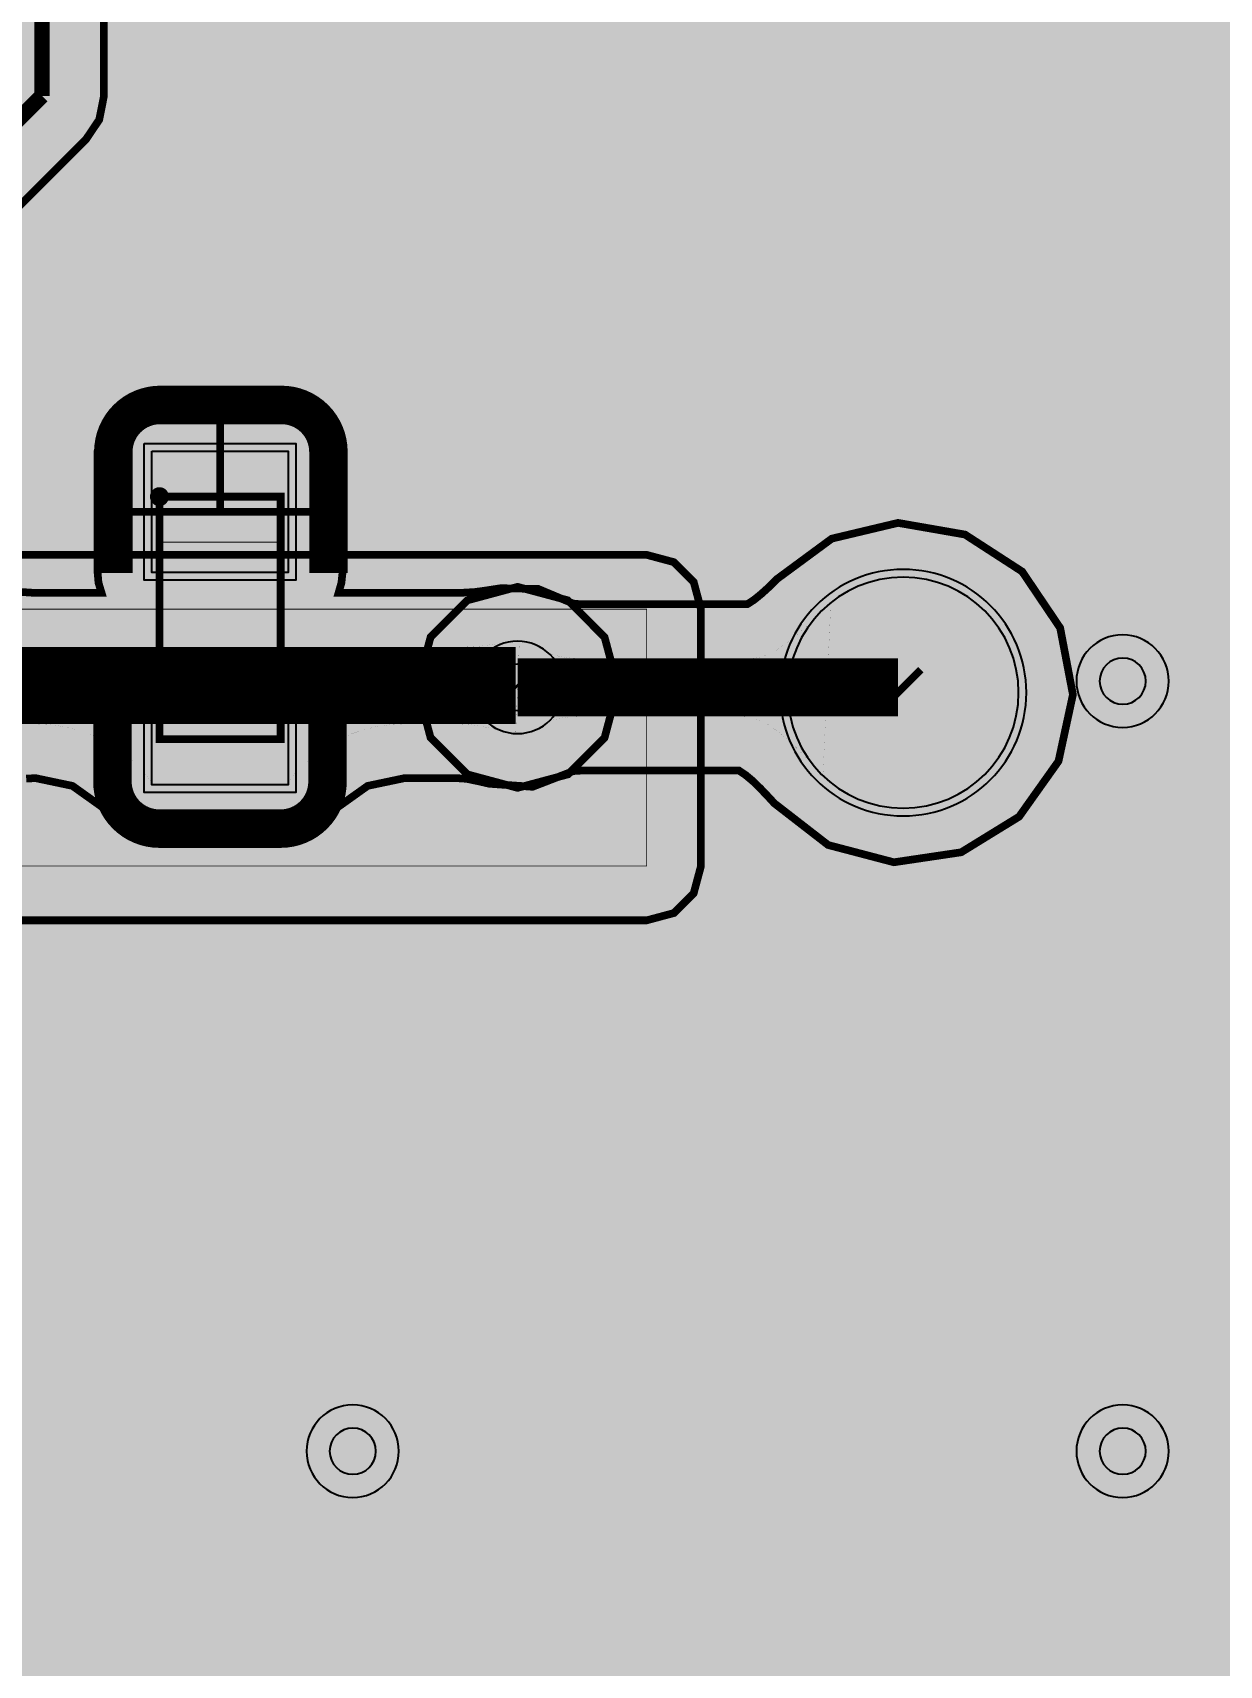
# Model space of a CAD drawing. Header units: millimetres. Extents: x 0 to 100, y -100 to 0.
# Drawn here: x 79.47 to 87.3, y -27.12 to -16.35 of the extents above; entities that cross this region are included whole.
import ezdxf

# ---------------------------------------------------------------- set-up
doc = ezdxf.new("R2010")
doc.units = ezdxf.units.MM
doc.header["$MEASUREMENT"] = 0
for name, color, linetype, true_color in [('Bottom-Layer', 7, 'Continuous', 0x0000ff), ('Component-Marking-Layer', 7, 'Continuous', 0x66ffcc), ('Component-Shape-Layer', 7, 'Continuous', 0x00cccc), ('Hole-Layer', 7, 'Continuous', 0x222222), ('Inner1', 7, 'Continuous', 0x999966), ('Inner2', 7, 'Continuous', 0x008000), ('Multi-Layer', 7, 'Continuous', 0xc0c0c0), ('Pin-Soldering-Layer', 7, 'Continuous', 0xcc9999), ('Top-Layer', 7, 'Continuous', 0xff0000), ('Top-Paste-Mask-Layer', 7, 'Continuous', 0x808080), ('Top-Silkscreen-Layer', 7, 'Continuous', 0xffcc00), ('Top-Solder-Mask-Layer', 7, 'Continuous', 0x800080)]:
    doc.layers.add(name, color=color, linetype=linetype, true_color=true_color)

msp = doc.modelspace()

# ---------------------------------------------------------------- hatches: boundary and pattern name
at = {"layer": 'Bottom-Layer'}
for points in [[(99.642, -0.358), (99.642, -99.642), (0.358, -99.642), (0.358, -0.358)], [(82.01, -20.666), (82.099, -20.998), (82.342, -21.24), (82.673, -21.329), (83.005, -21.24), (83.247, -20.998), (83.336, -20.666), (83.247, -20.335), (83.005, -20.092), (82.673, -20.003), (82.342, -20.092), (82.099, -20.335)]]:
    msp.add_hatch(color=256, dxfattribs=at).paths.add_polyline_path(points)
at = {"layer": 'Component-Marking-Layer'}
msp.add_hatch(color=256, dxfattribs=at).paths.add_polyline_path([(80.25, -19.408, 1), (80.37, -19.408, 1)])
msp.add_hatch(color=256, dxfattribs=at).paths.add_polyline_path([(80.25, -19.408, 1), (80.37, -19.408, 1)])
at = {"layer": 'Inner1'}
for points in [[(99.642, -0.358), (99.642, -99.642), (0.358, -99.642), (0.358, -0.358)], [(47.921, -18.768), (47.865, -18.72), (47.553, -18.575), (47.213, -18.623), (46.953, -18.848), (46.856, -19.177), (46.953, -19.507), (47.213, -19.731), (47.553, -19.779), (47.865, -19.634), (47.921, -19.586), (48.768, -19.586), (48.925, -19.555), (49.057, -19.466), (55.555, -12.968), (55.545, -13.021), (55.541, -13.074), (55.541, -13.288), (55.493, -13.344), (55.349, -13.655), (55.397, -13.995), (55.621, -14.256), (55.951, -14.353), (56.28, -14.256), (56.504, -13.995), (56.552, -13.655), (56.408, -13.344), (56.36, -13.288), (56.36, -13.243), (59.355, -10.248), (59.374, -10.25), (59.414, -10.257), (59.454, -10.262), (56.931, -12.785), (56.843, -12.917), (56.811, -13.074), (56.811, -13.288), (56.763, -13.344), (56.619, -13.655), (56.667, -13.995), (56.891, -14.256), (57.221, -14.353), (57.55, -14.256), (57.774, -13.995), (57.822, -13.655), (57.678, -13.344), (57.63, -13.288), (57.63, -13.243), (60.625, -10.248), (60.644, -10.25), (61.008, -10.234), (61.323, -10.052), (61.519, -9.744), (61.549, -9.381), (61.408, -9.045), (70.582, -9.045), (74.68, -13.143), (74.38, -13.174), (74.131, -13.345), (73.996, -13.614), (74.006, -13.915), (74.16, -14.174), (74.419, -14.328), (74.72, -14.338), (74.989, -14.203), (75.16, -13.954), (75.191, -13.654), (75.248, -13.711), (75.253, -13.784), (75.359, -14.089), (75.606, -14.297), (75.925, -14.349), (76.225, -14.231), (76.422, -13.975), (76.461, -13.654), (76.518, -13.711), (76.523, -13.784), (76.629, -14.089), (76.876, -14.297), (77.195, -14.349), (77.495, -14.231), (77.692, -13.975), (77.731, -13.654), (77.788, -13.711), (77.793, -13.784), (77.87, -14.043), (78.051, -14.243), (78.302, -14.345), (78.571, -14.328), (78.807, -14.196), (78.962, -13.975), (79.126, -14.139), (79.126, -16.595), (77.156, -18.565), (77.082, -18.57), (76.76, -18.689), (76.553, -18.963), (76.528, -19.305), (76.692, -19.607), (76.994, -19.771), (77.336, -19.746), (77.611, -19.539), (77.729, -19.217), (77.734, -19.143), (79.824, -17.053), (79.913, -16.921), (79.944, -16.764), (79.944, -13.97), (79.913, -13.814), (79.824, -13.681), (72.712, -6.569), (72.58, -6.48), (72.423, -6.449), (55.721, -6.449), (55.565, -6.48), (55.432, -6.569), (55.248, -6.753), (55.229, -6.751), (54.931, -6.75), (54.655, -6.864), (54.444, -7.075), (54.169, -6.826), (53.809, -6.736), (53.449, -6.826), (53.174, -7.075), (52.899, -6.826), (52.539, -6.736), (52.179, -6.826), (51.904, -7.075), (51.629, -6.826), (51.269, -6.736), (50.909, -6.826), (50.634, -7.075), (50.359, -6.826), (49.999, -6.736), (49.639, -6.826), (49.364, -7.075), (49.089, -6.826), (48.729, -6.736), (48.369, -6.826), (48.094, -7.075), (47.819, -6.826), (47.459, -6.736), (47.099, -6.826), (46.824, -7.075), (46.549, -6.826), (46.189, -6.736), (45.829, -6.826), (45.554, -7.075), (45.279, -6.826), (44.919, -6.736), (44.559, -6.826), (44.284, -7.075), (44.009, -6.826), (43.649, -6.736), (43.289, -6.826), (43.014, -7.075), (42.739, -6.826), (42.379, -6.736), (42.019, -6.826), (41.744, -7.075), (41.469, -6.826), (41.109, -6.736), (40.749, -6.826), (40.474, -7.075), (40.199, -6.826), (39.839, -6.736), (39.479, -6.826), (39.204, -7.075), (38.915, -6.819), (38.538, -6.737), (38.169, -6.849), (37.902, -7.127), (37.804, -7.501), (37.902, -7.874), (38.169, -8.152), (38.538, -8.264), (38.915, -8.182), (39.204, -7.926), (39.479, -8.175), (39.839, -8.265), (40.199, -8.175), (40.474, -7.926), (40.749, -8.175), (41.109, -8.265), (41.469, -8.175), (41.744, -7.926), (42.019, -8.175), (42.379, -8.265), (42.739, -8.175), (43.014, -7.926), (43.289, -8.175), (43.649, -8.265), (44.009, -8.175), (44.284, -7.926), (44.559, -8.175), (44.919, -8.265), (45.279, -8.175), (45.554, -7.926), (45.829, -8.175), (46.189, -8.265), (46.549, -8.175), (46.824, -7.926), (47.099, -8.175), (47.459, -8.265), (47.819, -8.175), (48.094, -7.926), (48.369, -8.175), (48.729, -8.265), (49.089, -8.175), (49.364, -7.926), (49.639, -8.175), (49.999, -8.265), (50.359, -8.175), (50.634, -7.926), (50.845, -8.137), (51.121, -8.251), (51.419, -8.25), (51.438, -8.248), (51.926, -8.736), (51.554, -8.821), (51.269, -9.075), (50.994, -8.826), (50.634, -8.736), (50.274, -8.826), (49.999, -9.075), (49.724, -8.826), (49.364, -8.736), (49.004, -8.826), (48.729, -9.075), (48.454, -8.826), (48.094, -8.736), (47.734, -8.826), (47.459, -9.075), (47.184, -8.826), (46.824, -8.736), (46.464, -8.826), (46.189, -9.075), (45.914, -8.826), (45.554, -8.736), (45.194, -8.826), (44.919, -9.075), (44.644, -8.826), (44.284, -8.736), (43.924, -8.826), (43.649, -9.075), (43.374, -8.826), (43.014, -8.736), (42.654, -8.826), (42.379, -9.075), (42.104, -8.826), (41.744, -8.736), (41.384, -8.826), (41.109, -9.075), (40.834, -8.826), (40.474, -8.736), (40.114, -8.826), (39.839, -9.075), (39.563, -8.826), (39.203, -8.736), (38.843, -8.827), (38.568, -9.077), (38.556, -9.091), (30.536, -9.091), (30.38, -9.123), (30.247, -9.211), (26.326, -13.132), (26.253, -13.138), (25.93, -13.256), (25.723, -13.53), (25.698, -13.873), (25.862, -14.174), (26.164, -14.339), (26.507, -14.314), (26.781, -14.107), (26.899, -13.784), (26.905, -13.711), (26.961, -13.654), (27, -13.975), (27.197, -14.231), (27.498, -14.349), (27.816, -14.297), (28.063, -14.089), (28.169, -13.784), (28.175, -13.711), (28.231, -13.654), (28.27, -13.975), (28.467, -14.231), (28.768, -14.349), (29.086, -14.297), (29.333, -14.089), (29.439, -13.784), (29.445, -13.711), (29.501, -13.654), (29.54, -13.975), (29.737, -14.231), (30.038, -14.349), (30.356, -14.297), (30.603, -14.089), (30.709, -13.784), (30.715, -13.711), (30.771, -13.654), (30.81, -13.975), (31.007, -14.231), (31.308, -14.349), (31.626, -14.297), (31.873, -14.089), (31.979, -13.784), (31.985, -13.711), (32.041, -13.654), (32.08, -13.975), (32.277, -14.231), (32.578, -14.349), (32.896, -14.297), (33.143, -14.089), (33.249, -13.784), (33.255, -13.711), (33.311, -13.654), (33.35, -13.975), (33.547, -14.231), (33.848, -14.349), (34.166, -14.297), (34.413, -14.089), (34.519, -13.784), (34.525, -13.711), (36.092, -12.143), (39.098, -12.143), (32.722, -18.519), (32.4, -18.56), (32.136, -18.75), (31.993, -19.042), (32.007, -19.367), (32.174, -19.646), (32.453, -19.812), (32.778, -19.826), (33.07, -19.684), (33.26, -19.42), (33.301, -19.097), (40.051, -12.347), (41.94, -12.347), (41.155, -13.132), (41.082, -13.138), (40.759, -13.256), (40.552, -13.53), (40.527, -13.873), (40.692, -14.174), (40.993, -14.339), (41.336, -14.314), (41.61, -14.107), (41.728, -13.784), (41.734, -13.711), (41.79, -13.654), (41.829, -13.975), (42.026, -14.231), (42.327, -14.349), (42.645, -14.297), (42.892, -14.089), (42.998, -13.784), (43.004, -13.711), (43.06, -13.654), (43.099, -13.975), (43.296, -14.231), (43.597, -14.349), (43.915, -14.297), (44.162, -14.089), (44.268, -13.784), (44.274, -13.711), (44.33, -13.654), (44.369, -13.975), (44.566, -14.231), (44.867, -14.349), (45.185, -14.297), (45.432, -14.089), (45.538, -13.784), (45.544, -13.711), (45.6, -13.654), (45.639, -13.975), (45.836, -14.231), (46.137, -14.349), (46.455, -14.297), (46.702, -14.089), (46.808, -13.784), (46.814, -13.711), (46.87, -13.654), (46.909, -13.975), (47.106, -14.231), (47.407, -14.349), (47.725, -14.297), (47.972, -14.089), (48.078, -13.784), (48.084, -13.711), (48.094, -13.701), (48.135, -13.701), (48.165, -13.937), (48.282, -14.143), (48.471, -14.289), (48.7, -14.351), (48.936, -14.321), (49.142, -14.202), (49.198, -14.154), (52.74, -14.154), (52.897, -14.122), (53.029, -14.034), (56.815, -10.248), (56.834, -10.25), (56.973, -10.265), (57.113, -10.254), (48.599, -18.768)], [(82.01, -20.666), (82.099, -20.998), (82.342, -21.24), (82.673, -21.329), (83.005, -21.24), (83.247, -20.998), (83.336, -20.666), (83.247, -20.335), (83.005, -20.092), (82.673, -20.003), (82.342, -20.092), (82.099, -20.335)]]:
    msp.add_hatch(color=256, dxfattribs=at).paths.add_polyline_path(points)
at = {"layer": 'Inner2'}
for points in [[(99.642, -0.358), (99.642, -99.642), (0.358, -99.642), (0.358, -0.358)], [(20.15, -80.477), (21.845, -80.477), (22.084, -80.385), (22.201, -80.158), (22.396, -80.158), (22.262, -80.424), (22.257, -80.721), (22.384, -80.991), (22.615, -81.178), (22.906, -81.245), (23.196, -81.178), (23.427, -80.991), (23.554, -80.721), (23.55, -80.424), (23.416, -80.158), (52.054, -80.158), (51.92, -80.424), (51.915, -80.721), (52.042, -80.991), (52.274, -81.178), (52.564, -81.245), (52.854, -81.178), (53.085, -80.991), (53.212, -80.721), (53.208, -80.424), (53.074, -80.158), (66.883, -80.158), (66.749, -80.424), (66.744, -80.721), (66.871, -80.991), (67.103, -81.178), (67.393, -81.245), (67.683, -81.178), (67.914, -80.991), (68.041, -80.721), (68.037, -80.424), (67.903, -80.158), (75.335, -80.158), (75.443, -80.22), (75.565, -80.241), (85.725, -80.241), (85.904, -80.193), (86.035, -80.062), (86.083, -79.883), (86.083, -70.57), (86.153, -70.407), (86.176, -70.231), (86.153, -70.056), (86.083, -69.893), (86.083, -68.072), (86.035, -67.893), (85.904, -67.762), (85.725, -67.714), (75.565, -67.714), (75.386, -67.762), (75.255, -67.893), (75.207, -68.072), (75.207, -77.747), (22.203, -77.747), (22.203, -22.203), (83.525, -22.203), (83.704, -22.155), (83.835, -22.024), (83.883, -21.845), (83.883, -20.15), (83.835, -19.971), (83.704, -19.84), (83.525, -19.792), (32.89, -19.792), (33.176, -19.571), (33.303, -19.233), (33.235, -18.878), (32.99, -18.612), (32.643, -18.514), (32.295, -18.612), (32.05, -18.878), (31.982, -19.233), (32.109, -19.571), (32.395, -19.792), (22.203, -19.792), (22.203, -17.302), (22.155, -17.123), (22.024, -16.992), (21.845, -16.944), (21.082, -16.944), (20.752, -16.856), (20.422, -16.944), (20.15, -16.944), (19.971, -16.992), (19.84, -17.123), (19.792, -17.302), (19.792, -22.869), (19.6, -22.591), (19.288, -22.459), (18.955, -22.514), (18.702, -22.738), (18.608, -23.063), (18.702, -23.388), (18.955, -23.612), (19.288, -23.667), (19.6, -23.534), (19.792, -23.256), (19.792, -67.356), (19.6, -67.078), (19.288, -66.946), (18.955, -67.001), (18.702, -67.225), (18.608, -67.55), (18.702, -67.875), (18.955, -68.099), (19.288, -68.154), (19.6, -68.021), (19.792, -67.743), (19.792, -77.747), (16.891, -77.747), (16.712, -77.795), (16.581, -77.926), (16.533, -78.105), (16.533, -79.8), (16.581, -79.979), (16.712, -80.11), (16.891, -80.158), (19.794, -80.158), (19.911, -80.385)], [(83.525, -20.15), (83.525, -21.845), (20.455, -21.845), (20.455, -20.15)]]:
    msp.add_hatch(color=256, dxfattribs=at).paths.add_polyline_path(points)
at = {"layer": 'Pin-Soldering-Layer'}
for points in [[(80.31, -19.408), (81.11, -19.408), (81.11, -19.708), (80.31, -19.708)], [(80.31, -19.408), (81.11, -19.408), (81.11, -19.708), (80.31, -19.708)], [(80.31, -21.008), (80.31, -20.708), (81.11, -20.708), (81.11, -21.008)], [(80.31, -21.008), (80.31, -20.708), (81.11, -20.708), (81.11, -21.008)]]:
    msp.add_hatch(color=256, dxfattribs=at).paths.add_polyline_path(points)
at = {"layer": 'Top-Layer'}
for points in [[(99.642, -0.358), (99.642, -99.642), (0.358, -99.642), (0.358, -0.358)], [(80.26, -19.108), (81.16, -19.108), (81.16, -19.908), (80.26, -19.908)], [(84.455, -20.701, 1), (85.979, -20.701, 1)], [(80.26, -20.508), (81.16, -20.508), (81.16, -21.308), (80.26, -21.308)]]:
    msp.add_hatch(color=256, dxfattribs=at).paths.add_polyline_path(points)
at = {"layer": 'Top-Paste-Mask-Layer'}
for points in [[(80.26, -19.108), (81.16, -19.108), (81.16, -19.908), (80.26, -19.908)], [(84.455, -20.701, 1), (85.979, -20.701, 1)], [(80.26, -20.508), (81.16, -20.508), (81.16, -21.308), (80.26, -21.308)]]:
    msp.add_hatch(color=256, dxfattribs=at).paths.add_polyline_path(points)
at = {"layer": 'Top-Solder-Mask-Layer'}
for points in [[(80.209, -19.057), (81.211, -19.057), (81.211, -19.959), (80.209, -19.959)], [(84.404, -20.701, 1), (86.03, -20.701, 1)], [(80.209, -20.457), (81.211, -20.457), (81.211, -21.359), (80.209, -21.359)]]:
    msp.add_hatch(color=256, dxfattribs=at).paths.add_polyline_path(points)

# ---------------------------------------------------------------- linework, layer by layer
at = {"layer": 'Bottom-Layer', "const_width": 0.0508}
msp.add_lwpolyline([(82.01, -20.666), (82.099, -20.998), (82.342, -21.24), (82.673, -21.329), (83.005, -21.24), (83.247, -20.998), (83.336, -20.666), (83.247, -20.335), (83.005, -20.092), (82.673, -20.003), (82.342, -20.092), (82.099, -20.335)], close=True, dxfattribs=at)
at = {"layer": 'Component-Marking-Layer', "const_width": 0.00508}
msp.add_lwpolyline([(80.25, -19.408, 1), (80.37, -19.408, 1)], format="xyb", close=True, dxfattribs=at)
msp.add_lwpolyline([(80.25, -19.408, 1), (80.37, -19.408, 1)], format="xyb", close=True, dxfattribs=at)
at = {"layer": 'Component-Shape-Layer', "const_width": 0.0508}
msp.add_lwpolyline([(80.31, -19.408), (81.11, -19.408), (81.11, -21.008), (80.31, -21.008)], close=True, dxfattribs=at)
msp.add_lwpolyline([(80.31, -19.408), (81.11, -19.408), (81.11, -21.008), (80.31, -21.008)], close=True, dxfattribs=at)
at = {"layer": 'Hole-Layer'}
for points in [[(82.521, -20.666, 1), (82.826, -20.666, 1)], [(86.513, -20.625, 1), (86.818, -20.625, 1)], [(81.433, -25.705, 1), (81.738, -25.705, 1)], [(86.513, -25.705, 1), (86.818, -25.705, 1)]]:
    msp.add_lwpolyline(points, format="xyb", close=True, dxfattribs=at)
at = {"layer": 'Inner1'}
for points, const_width in [([(79.126, -14.139), (79.126, -16.595), (77.156, -18.565), (77.082, -18.57), (76.76, -18.689), (76.553, -18.963), (76.528, -19.305), (76.692, -19.607), (76.994, -19.771), (77.336, -19.746), (77.611, -19.539), (77.729, -19.217), (77.734, -19.143), (79.824, -17.053), (79.913, -16.921), (79.944, -16.764), (79.944, -13.97)], 0.0508), ([(79.535, -16.764), (79.535, -13.97)], 0.102), ([(77.122, -19.177), (79.535, -16.764)], 0.102)]:
    msp.add_lwpolyline(points, dxfattribs=dict(at, const_width=const_width))
at = {"layer": 'Inner1', "const_width": 0.0508}
msp.add_lwpolyline([(82.01, -20.666), (82.099, -20.998), (82.342, -21.24), (82.673, -21.329), (83.005, -21.24), (83.247, -20.998), (83.336, -20.666), (83.247, -20.335), (83.005, -20.092), (82.673, -20.003), (82.342, -20.092), (82.099, -20.335)], close=True, dxfattribs=at)
at = {"layer": 'Inner2', "const_width": 0.0508}
msp.add_lwpolyline([(22.203, -22.203), (83.525, -22.203), (83.704, -22.155), (83.835, -22.024), (83.883, -21.845), (83.883, -20.15), (83.835, -19.971), (83.704, -19.84), (83.525, -19.792), (32.89, -19.792)], dxfattribs=at)
at = {"layer": 'Inner2', "const_width": 0.00508}
msp.add_lwpolyline([(83.525, -20.15), (83.525, -21.845), (20.455, -21.845), (20.455, -20.15)], close=True, dxfattribs=at)
at = {"layer": 'Multi-Layer'}
for points in [[(86.36, -20.625, 1), (86.97, -20.625), (86.97, -20.625, 1), (86.36, -20.625)], [(82.368, -20.666, 1), (82.978, -20.666), (82.978, -20.666, 1), (82.368, -20.666)], [(81.28, -25.705, 1), (81.89, -25.705), (81.89, -25.705, 1), (81.28, -25.705)], [(86.36, -25.705, 1), (86.97, -25.705), (86.97, -25.705, 1), (86.36, -25.705)]]:
    msp.add_lwpolyline(points, format="xyb", dxfattribs=at)
at = {"layer": 'Pin-Soldering-Layer', "const_width": 0.00508}
for points in [[(80.31, -19.408), (81.11, -19.408), (81.11, -19.708), (80.31, -19.708)], [(80.31, -19.408), (81.11, -19.408), (81.11, -19.708), (80.31, -19.708)], [(80.31, -21.008), (80.31, -20.708), (81.11, -20.708), (81.11, -21.008)], [(80.31, -21.008), (80.31, -20.708), (81.11, -20.708), (81.11, -21.008)]]:
    msp.add_lwpolyline(points, close=True, dxfattribs=at)
at = {"layer": 'Top-Layer'}
for points, const_width in [([(79.431, -21.268), (79.47, -21.266), (79.498, -21.266), (79.736, -21.316), (79.934, -21.457), (80.066, -21.609), (80.26, -21.666), (81.16, -21.666), (81.353, -21.609), (81.486, -21.457), (81.684, -21.316), (81.922, -21.266), (82.287, -21.266), (82.319, -21.268), (82.345, -21.271), (82.426, -21.288), (82.486, -21.302), (82.772, -21.322), (83.039, -21.219), (83.055, -21.217), (83.096, -21.215), (84.134, -21.215), (84.177, -21.244), (84.225, -21.284), (84.278, -21.336), (84.333, -21.394), (84.367, -21.431), (84.722, -21.706), (85.156, -21.82), (85.6, -21.754), (85.982, -21.519), (86.242, -21.153), (86.337, -20.714), (86.253, -20.274), (86.002, -19.902), (85.625, -19.658), (85.183, -19.581), (84.746, -19.685), (84.385, -19.951), (84.335, -20.001), (84.281, -20.05), (84.233, -20.089), (84.188, -20.118), (83.097, -20.118), (83.055, -20.115), (83.039, -20.113), (82.81, -20.017), (82.562, -20.012), (82.478, -20.025), (82.393, -20.037), (82.309, -20.042), (81.492, -20.042), (81.511, -19.976), (81.518, -19.908), (81.518, -19.108), (81.47, -18.929), (81.339, -18.798), (81.16, -18.75), (80.26, -18.75), (80.081, -18.798), (79.95, -18.929), (79.902, -19.108), (79.902, -19.908), (79.908, -19.976), (79.928, -20.042), (79.474, -20.042), (79.385, -20.036)], 0.0508), ([(80.71, -19.508), (80.71, -18.851)], 0.0508), ([(80.71, -19.508), (80.003, -19.508)], 0.0508), ([(80.71, -19.508), (81.416, -19.508)], 0.0508), ([(78.4, -20.654), (82.661, -20.654)], 0.508), ([(82.661, -20.654), (82.673, -20.666)], 0.508), ([(82.673, -20.666), (85.182, -20.666)], 0.381), ([(85.182, -20.666), (85.217, -20.701)], 0.381)]:
    msp.add_lwpolyline(points, dxfattribs=dict(at, const_width=const_width))
for points in [[(80.26, -19.108), (81.16, -19.108), (81.16, -19.908), (80.26, -19.908)], [(80.26, -20.508), (81.16, -20.508), (81.16, -21.308), (80.26, -21.308)]]:
    msp.add_lwpolyline(points, close=True, dxfattribs=at)
msp.add_lwpolyline([(84.455, -20.701, 1), (85.979, -20.701, 1)], format="xyb", close=True, dxfattribs=at)
at = {"layer": 'Top-Layer', "const_width": 0.000254}
for points in [[(84.154, -20.857), (84.206, -20.476), (84.246, -20.472), (84.286, -20.463), (84.326, -20.449), (84.366, -20.429), (84.442, -20.38), (84.515, -20.322), (84.583, -20.259), (84.644, -20.199), (84.697, -20.146), (84.74, -20.107), (84.688, -21.249), (84.594, -21.149), (84.533, -21.084), (84.465, -21.018), (84.392, -20.956), (84.314, -20.905), (84.274, -20.885), (84.234, -20.87), (84.194, -20.86)], [(82.295, -20.908), (82.319, -20.4), (82.428, -20.394), (82.53, -20.38), (82.618, -20.366), (82.685, -20.361), (82.661, -20.971), (82.593, -20.96), (82.505, -20.938), (82.403, -20.917), (82.35, -20.911)], [(83.088, -20.476), (83.088, -20.857), (83.022, -20.86), (82.958, -20.869), (82.905, -20.881), (82.875, -20.895), (82.875, -20.437), (82.905, -20.451), (82.958, -20.464), (83.022, -20.472)]]:
    msp.add_lwpolyline(points, close=True, dxfattribs=at)
for points in [[(79.498, -20.908), (79.498, -20.4, 0.071), (80.26, -20.508), (80.26, -21.289, 0.236)], [(81.922, -20.4), (81.922, -20.908, 0.236), (81.16, -21.289), (81.16, -20.508, 0.071)]]:
    msp.add_lwpolyline(points, format="xyb", close=True, dxfattribs=at)
at = {"layer": 'Top-Paste-Mask-Layer'}
for points in [[(80.26, -19.108), (81.16, -19.108), (81.16, -19.908), (80.26, -19.908)], [(80.26, -20.508), (81.16, -20.508), (81.16, -21.308), (80.26, -21.308)]]:
    msp.add_lwpolyline(points, close=True, dxfattribs=at)
msp.add_lwpolyline([(84.455, -20.701, 1), (85.979, -20.701, 1)], format="xyb", close=True, dxfattribs=at)
at = {"layer": 'Top-Silkscreen-Layer', "const_width": 0.254}
for points in [[(80.006, -19.112, -0.414), (80.315, -18.803)], [(80.006, -19.112, -0.414), (80.315, -18.803)], [(81.115, -18.803, -0.414), (81.425, -19.112)], [(81.115, -18.803, -0.414), (81.425, -19.112)], [(80.31, -21.598, -0.414), (80, -21.288)], [(80.31, -21.598, -0.414), (80, -21.288)], [(81.419, -21.288, -0.414), (81.11, -21.598)], [(81.419, -21.288, -0.414), (81.11, -21.598)]]:
    msp.add_lwpolyline(points, format="xyb", dxfattribs=at)
for points in [[(81.115, -18.803), (80.315, -18.803)], [(81.115, -18.803), (80.315, -18.803)], [(80.006, -19.912), (80.006, -19.112)], [(80.006, -19.912), (80.006, -19.112)], [(81.425, -19.912), (81.425, -19.112)], [(81.425, -19.912), (81.425, -19.112)], [(80, -20.488), (80, -21.288)], [(80, -20.488), (80, -21.288)], [(81.419, -20.488), (81.419, -21.288)], [(81.419, -20.488), (81.419, -21.288)], [(81.11, -21.598), (80.309, -21.598)], [(81.11, -21.598), (80.309, -21.598)]]:
    msp.add_lwpolyline(points, dxfattribs=at)
at = {"layer": 'Top-Solder-Mask-Layer'}
for points in [[(80.209, -19.057), (81.211, -19.057), (81.211, -19.959), (80.209, -19.959)], [(80.209, -20.457), (81.211, -20.457), (81.211, -21.359), (80.209, -21.359)]]:
    msp.add_lwpolyline(points, close=True, dxfattribs=at)
msp.add_lwpolyline([(84.404, -20.701, 1), (86.03, -20.701), (86.03, -20.701, 1), (84.404, -20.701)], format="xyb", dxfattribs=at)

doc.saveas('drawing.dxf')
